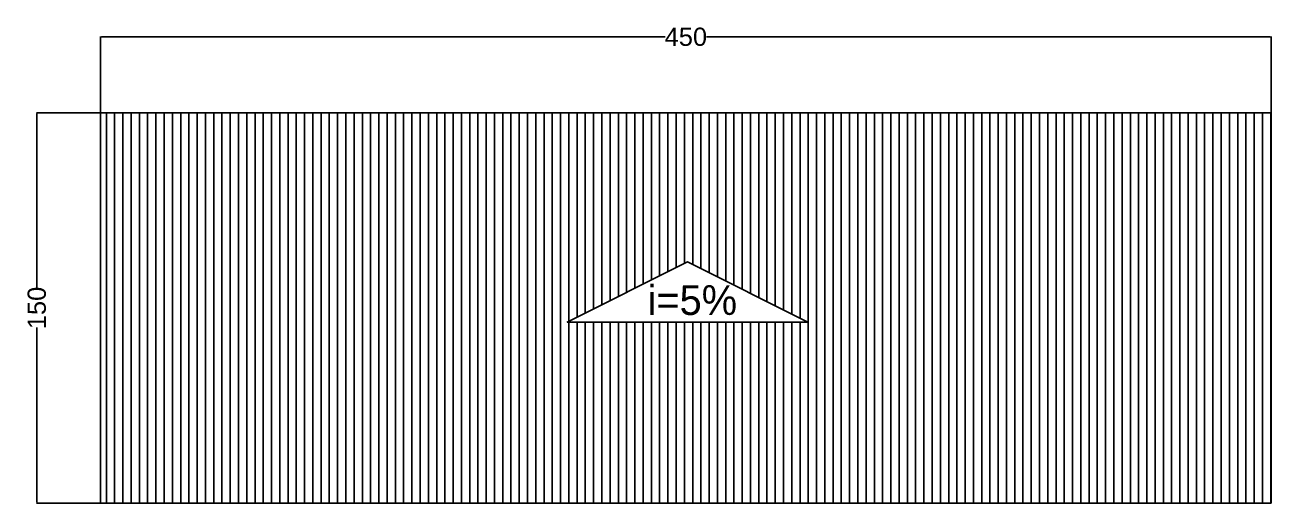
# Model space of a CAD drawing. Header units: centimetres. Extents: x -7745 to 1402, y 487 to 2935.
# Drawn here: x -3600 to -3120.9, y 791.4 to 975.2 of the extents above; entities that cross this region are included whole.
import ezdxf

# ---------------------------------------------------------------- set-up
doc = ezdxf.new("R2010")
doc.units = ezdxf.units.CM
doc.linetypes.add('ACAD_ISO02W100', pattern=[15, 12, -3])
doc.layers.add('CARIMBO', color=250, linetype='Continuous')
doc.layers.add('Cota', color=5, linetype='Continuous')
doc.styles.add('Arial_1', font='arial.ttf', dxfattribs={"height": 7})
doc.styles.add('Century Gothic_B', font='GOTHICB.TTF', dxfattribs={"height": 0.15})
doc.dimstyles.get("Standard").update_dxf_attribs({"dimtxt": 7, "dimasz": 0.3, "dimexe": 0.18, "dimexo": 0.0625, "dimgap": 0.09, "dimtad": 0, "dimdec": 0, "dimzin": 0, "dimdsep": 46, "dimtxsty": 'Arial_1', "dimcen": 0.09, "dimadec": 0, "dimazin": 0, "dimtfac": 1, "dimtdec": 0, "dimtofl": 0, "dimtmove": 0, "dimatfit": 3, "dimfxl": 1, "dimtolj": 1, "dimtzin": 0, "dimarcsym": 2})

# ---------------------------------------------------------------- blocks, each defined once
blk = doc.blocks.new('*D27')
at = {"layer": 'Cota', "color": 0, "lineweight": -2, "transparency": 16777216}
for p, q in [((-3570.95, 941.37), (-3595.6, 941.37)), ((-3595.42, 941.07), (-3595.42, 873.85)), ((-3595.42, 791.67), (-3595.42, 858.89)), ((-3570.95, 791.37), (-3595.6, 791.37))]:
    blk.add_line(p, q, dxfattribs=at)
at = {"layer": 'Cota', "color": 0, "transparency": 16777216}
for points in [[(-3595.47, 941.07), (-3595.37, 941.07), (-3595.42, 941.37)], [(-3595.47, 791.67), (-3595.37, 791.67), (-3595.42, 791.37)]]:
    blk.add_solid(points, dxfattribs=at)
at = {"layer": 'Defpoints', "color": 0, "transparency": 16777216}
for p in [(-3570.89, 941.37), (-3595.42, 791.37), (-3570.89, 791.37)]:
    blk.add_point(p, dxfattribs=at)
at = {"layer": 'Cota', "color": 0, "transparency": 16777216, "insert": (-3595.42, 866.37), "char_height": 7, "attachment_point": 5, "rotation": 90, "style": 'Arial_1'}
blk.add_mtext('\\A1;150', dxfattribs=at)
blk = doc.blocks.new('*D28')
at = {"layer": 'Cota', "color": 0, "lineweight": -2, "transparency": 16777216}
for p, q in [((-3570.89, 941.43), (-3570.89, 970.76)), ((-3570.59, 970.58), (-3353.84, 970.58)), ((-3121.19, 970.58), (-3337.94, 970.58)), ((-3120.89, 941.43), (-3120.89, 970.76))]:
    blk.add_line(p, q, dxfattribs=at)
at = {"layer": 'Cota', "color": 0, "transparency": 16777216}
for points in [[(-3570.59, 970.63), (-3570.59, 970.53), (-3570.89, 970.58)], [(-3121.19, 970.63), (-3121.19, 970.53), (-3120.89, 970.58)]]:
    blk.add_solid(points, dxfattribs=at)
at = {"layer": 'Defpoints', "color": 0, "transparency": 16777216}
for p in [(-3120.89, 970.58), (-3570.89, 941.37), (-3120.89, 941.37)]:
    blk.add_point(p, dxfattribs=at)
at = {"layer": 'Cota', "color": 0, "transparency": 16777216, "insert": (-3345.89, 970.58), "char_height": 7, "attachment_point": 5, "style": 'Arial_1'}
blk.add_mtext('\\A1;450', dxfattribs=at)

msp = doc.modelspace()

# ---------------------------------------------------------------- hatches: boundary and pattern name
h = msp.add_hatch()
h.set_pattern_fill('ANSI31', color=256, angle=45)
h.paths.add_polyline_path([(-3120.889, 941.369), (-3570.889, 941.369), (-3570.889, 791.369), (-3120.889, 791.369)])
h.paths.add_polyline_path([(-3391.489, 860.923), (-3345.259, 884.067), (-3299.029, 860.923)], flags=16)

# ---------------------------------------------------------------- linework, layer by layer
msp.add_lwpolyline([(-3570.889, 941.369), (-3120.889, 941.369), (-3120.889, 791.369), (-3570.889, 791.369)], close=True)
for points in [[(-3299.029, 860.923), (-3391.489, 860.923), (-3345.259, 884.067), (-3299.029, 860.923)], [(-3299.029, 860.923), (-3391.489, 860.923)]]:
    msp.add_lwpolyline(points)
at = {"layer": 'CARIMBO'}
for p, q in [((-3570.889, 791.369), (-3570.889, 941.369)), ((-3570.889, 941.369), (-3120.889, 941.369)), ((-3570.889, 941.369), (-3556.889, 941.369)), ((-3570.889, 941.369), (-3570.889, 927.369)), ((-3570.889, 941.369), (-3540.889, 941.369)), ((-3120.889, 941.369), (-3150.889, 941.369)), ((-3120.889, 927.369), (-3120.889, 941.369)), ((-3120.889, 887.369), (-3120.889, 927.369)), ((-3570.889, 922.369), (-3570.889, 887.369)), ((-3570.889, 791.369), (-3570.889, 821.369)), ((-3570.889, 791.369), (-3556.889, 791.369))]:
    msp.add_line(p, q, dxfattribs=at)
at = {"layer": 'CARIMBO', "linetype": 'ACAD_ISO02W100'}
for p, q in [((-3120.889, 887.369), (-3120.889, 791.369)), ((-3120.889, 791.369), (-3556.889, 791.369))]:
    msp.add_line(p, q, dxfattribs=at)

# ---------------------------------------------------------------- texts
at = {"layer": 'CARIMBO', "insert": (-3360.63, 875.124), "char_height": 11.43664, "attachment_point": 1, "style": 'Century Gothic_B'}
msp.add_mtext_dynamic_manual_height_columns('{\\fCentury Gothic|b0|i0|c0|p34;i=5%}', width=37.35181, gutter_width=0.762, heights=[0], dxfattribs=at)

# ---------------------------------------------------------------- dimensions: what is measured, and where the dimension line sits
at = {"layer": 'Cota'}
dim = msp.add_linear_dim(base=(-3120.889, 970.583), p1=(-3570.889, 941.369), p2=(-3120.889, 941.369), dimstyle='Standard', dxfattribs=at)
dim.commit()
dim.dimension.update_dxf_attribs({"geometry": '*D28', "text_midpoint": (-3345.889, 970.583)})
dim = msp.add_linear_dim(base=(-3595.416, 791.369), p1=(-3570.889, 941.369), p2=(-3570.889, 791.369), angle=90, dimstyle='Standard', dxfattribs=at)
dim.commit()
dim.dimension.update_dxf_attribs({"geometry": '*D27', "text_midpoint": (-3595.416, 866.369)})

doc.saveas('drawing.dxf')
